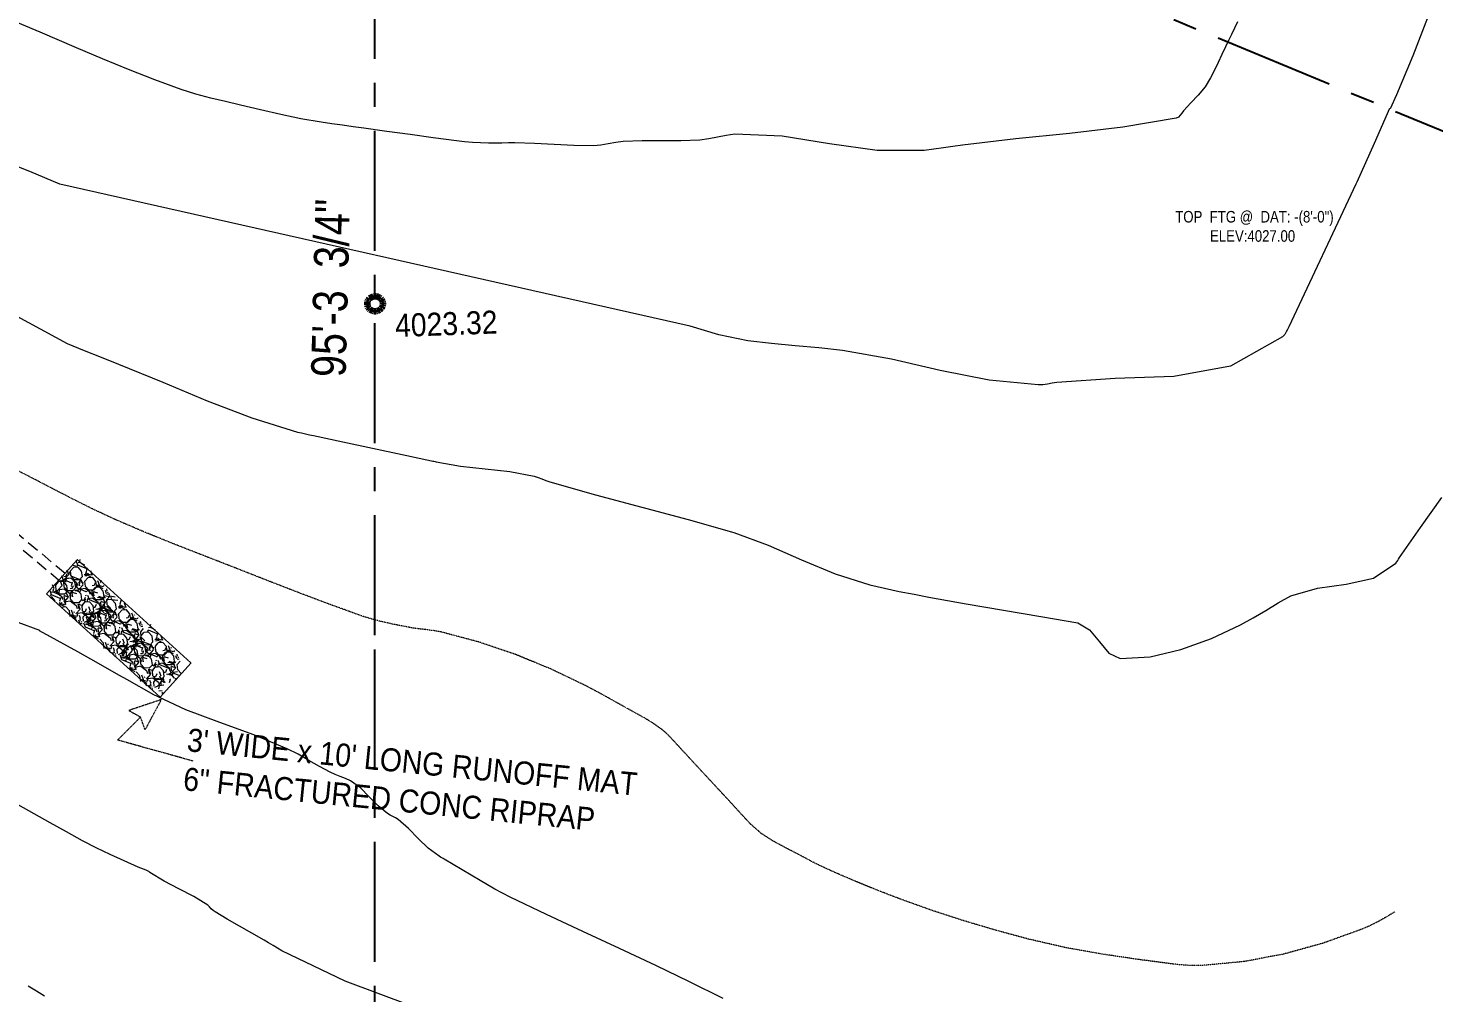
# Model space of a CAD drawing. Header units: inches. Extents: x 2775 to 17527, y 515 to 14737.
# Drawn here: x 8597 to 9695, y 1807 to 2560 of the extents above; entities that cross this region are included whole.
import ezdxf

# ---------------------------------------------------------------- set-up
doc = ezdxf.new("R2010")
doc.units = ezdxf.units.IN
doc.header["$LTSCALE"] = 0.5
doc.header["$MEASUREMENT"] = 0
doc.header["$PDMODE"] = 1
doc.linetypes.add('CENTER', pattern=[2, 1.25, -0.25, 0.25, -0.25])
doc.linetypes.add('HIDDEN', pattern=[0.375, 0.25, -0.125])
doc.layers.get('Defpoints').update_dxf_attribs({"linetype": 'CONTINUOUS'})
for name, color, linetype, lineweight in [('ARCHENT RD', 3, 'CENTER', 20), ('CONTROL', 6, 'CENTER', 25), ('FOOTING TEXT', 7, 'CONTINUOUS', 9), ('FOOTING TILE', 3, 'HIDDEN', 20), ('LAYOUT', 6, 'CENTER', 25), ('Object', 4, 'CONTINUOUS', 30), ('VX-TOPO-MAJR', 1, 'HIDDEN', 20), ('VX-TOPO-MINR', 7, 'CONTINUOUS', 5)]:
    doc.layers.add(name, color=color, linetype=linetype, lineweight=lineweight)
doc.layers.add('TEXT', color=7, linetype='CONTINUOUS')
doc.styles.add('ARCHENT', font='technical.ttf', dxfattribs={"height": 6})
doc.styles.add('ARCHENTLTD', font='technical.ttf', dxfattribs={"height": 6})
doc.styles.add('BEI', font='romans.shx', dxfattribs={"width": 0.75})
doc.styles.add('SPHAND', font='SPHAND', dxfattribs={"bigfont": 'SPHAND'})
doc.dimstyles.get("Standard").update_dxf_attribs({"dimscale": 50, "dimtxt": 0.18, "dimasz": 0.18, "dimexe": 0.18, "dimexo": 0.0625, "dimgap": 0.09, "dimtad": 0, "dimtoh": 1, "dimzin": 0, "dimdsep": 46, "dimtxsty": 'BEI', "dimcen": 0.09, "dimclrd": 256, "dimclre": 256, "dimclrt": 256, "dimadec": 1, "dimazin": 0, "dimtfac": 1, "dimtofl": 0, "dimtmove": 0, "dimatfit": 3, "dimfxl": 1, "dimtolj": 1, "dimtzin": 0, "dimlwd": -1, "dimlwe": -1, "dimarcsym": 0})

# ---------------------------------------------------------------- blocks, each defined once
blk = doc.blocks.new('*D20')
at = {"layer": 'Defpoints', "color": 0, "lineweight": 20, "ltscale": 50, "transparency": 16777216}
for p in [(6836, 3664.7, -44590.3), (10029.3, 3306.1, -44590.3), (8945.5, 2814.6), (10029.3, 2344.7, -44590.3), (7516.4, 2264.2, -44590.3)]:
    blk.add_point(p, dxfattribs=at)
at = {"layer": 'LAYOUT', "ltscale": 50, "transparency": 16777216}
for start, end in [(9.2836, 15.9025), (344.1589, 350.7778)]:
    blk.add_arc((8868.2, 2824.7), 78, start, end, dxfattribs=at)
at = {"layer": 'LAYOUT', "lineweight": 20, "ltscale": 50, "transparency": 16777216}
for points in [[(8941.8, 2845.6), (8944.6, 2846.5), (8940.2, 2854.5)], [(8944.6, 2802.9), (8941.8, 2803.9), (8940.2, 2794.9)]]:
    blk.add_solid(points, dxfattribs=at)
at = {"layer": 'LAYOUT', "color": 6, "ltscale": 50, "transparency": 16777216, "insert": (8946.2, 2824.7), "char_height": 6.25, "attachment_point": 5, "rotation": 270.0307, "style": 'BEI'}
blk.add_mtext('\\A1;45.0°', dxfattribs=at)
blk = doc.blocks.new('*D21')
at = {"layer": 'Defpoints', "color": 0, "lineweight": 20, "ltscale": 50, "transparency": 16777216}
for p in [(8868.2, 3932, -44590.3), (10029.6, 3306.2, -44590.3), (8923.4, 2879.8), (7516.6, 2264.3, -44590.3), (8868.5, 2086, -44590.3)]:
    blk.add_point(p, dxfattribs=at)
at = {"layer": 'LAYOUT', "ltscale": 50, "transparency": 16777216}
for start, end in [(65.4639, 83.3705), (29.1593, 47.0659)]:
    blk.add_arc((8868.4, 2824.8), 77.7, start, end, dxfattribs=at)
at = {"layer": 'LAYOUT', "lineweight": 20, "ltscale": 50, "transparency": 16777216}
for points in [[(8877.3, 2900.5), (8877.5, 2903.5), (8868.4, 2902.5)], [(8937.6, 2863.3), (8934.9, 2862), (8940.2, 2854.5)]]:
    blk.add_solid(points, dxfattribs=at)
at = {"layer": 'LAYOUT', "color": 6, "lineweight": 9, "ltscale": 50, "transparency": 16777216, "insert": (8911.6, 2889.4), "char_height": 6.25, "attachment_point": 5, "rotation": 326.2649, "style": 'BEI'}
blk.add_mtext('\\A1;67.5°', dxfattribs=at)

msp = doc.modelspace()

# ---------------------------------------------------------------- linework, layer by layer
at = {"layer": 'ARCHENT RD', "color": 4, "lineweight": 20}
for p, q in [((8701.428, 2035.608), (8676.093, 2027.125)), ((8701.428, 2035.608), (8688.767, 2012.08)), ((8667.301, 2004.005), (8685.212, 2021.946)), ((8676.093, 2027.125), (8685.212, 2021.946)), ((8688.767, 2012.08), (8685.212, 2021.946)), ((8726.241, 1987.612), (8667.301, 2004.005))]:
    msp.add_line(p, q, dxfattribs=at)
at = {"layer": 'FOOTING TILE', "ltscale": 75}
msp.add_line((7445.059, 3125.789), (8626.541, 2133.951), dxfattribs=at)
at = {"layer": 'LAYOUT', "color": 6, "ltscale": 150}
for p, q in [((8868.279, 2085.893), (8867.978, 3931.915)), ((10029.327, 2343.941), (8868.19, 2824.688)), ((10029.327, 2343.94), (8868.19, 2824.687)), ((8868.345, 1680.883), (8868.279, 2085.893))]:
    msp.add_line(p, q, dxfattribs=at)
at = {"layer": 'LAYOUT', "color": 30, "lineweight": 106, "ltscale": 150}
msp.add_circle((8868.393, 2344.674), 6, dxfattribs=at)
at = {"layer": 'Object', "color": 7, "linetype": 'HIDDEN', "lineweight": 20, "ltscale": 75}
msp.add_line((7442.077, 3120.912), (8621.104, 2129.209), dxfattribs=at)
at = {"layer": 'Object', "color": 7, "lineweight": 9, "ltscale": 75}
for p, q in [((8611.729, 2118.248), (8635.916, 2144.912)), ((8634.981, 2143.784), (8636.099, 2140.775)), ((8635.72, 2144.95), (8724.6, 2064.325)), ((8637.841, 2142.628), (8636.398, 2142.441)), ((8637.865, 2145.107), (8637.452, 2143.417)), ((8641.752, 2140.62), (8637.838, 2142.63)), ((8623.505, 2132.378), (8624.496, 2129.71)), ((8626.806, 2131.61), (8625.3, 2131.49)), ((8625.872, 2129.544), (8629.185, 2133.219)), ((8627.643, 2133.803), (8626.724, 2131.566)), ((8627.327, 2130.044), (8630.777, 2130.602)), ((8631.064, 2130.417), (8627.512, 2130.076)), ((8629.254, 2133.299), (8627.853, 2136.699)), ((8629.526, 2135.66), (8630.817, 2132.182)), ((8630.926, 2131.968), (8630.599, 2136.057)), ((8630.604, 2136.073), (8632.817, 2138.701)), ((8630.78, 2130.588), (8635.311, 2127.146)), ((8630.803, 2132.166), (8637.71, 2129.309)), ((8633.64, 2129.013), (8630.923, 2131.98)), ((8633.904, 2127.271), (8631.085, 2130.455)), ((8635.455, 2139.606), (8631.87, 2140.692)), ((8636.345, 2139.009), (8632.794, 2138.669)), ((8636.137, 2140.677), (8635.453, 2139.686)), ((8636.085, 2140.759), (8642.992, 2137.902)), ((8639.186, 2135.864), (8636.367, 2139.048)), ((8637.399, 2128.883), (8639.829, 2131.613)), ((8639.85, 2131.635), (8639.204, 2135.839)), ((8642.717, 2133.266), (8641.273, 2133.08)), ((8643.286, 2132.253), (8641.779, 2132.132)), ((8641.802, 2128.123), (8644.015, 2130.751)), ((8646.652, 2132.716), (8642.253, 2134.049)), ((8642.578, 2135.355), (8642.793, 2134.635)), ((8643.338, 2137.873), (8642.632, 2135.422)), ((8646.628, 2131.258), (8642.714, 2133.268)), ((8642.977, 2137.874), (8643.857, 2138.237)), ((8644.123, 2134.445), (8643.203, 2132.209)), ((8643.792, 2138.013), (8643.306, 2137.786)), ((8647.543, 2131.059), (8643.991, 2130.719)), ((8646.005, 2136.303), (8647.296, 2132.825)), ((8647.334, 2133.787), (8646.65, 2132.796)), ((8650.384, 2127.914), (8647.565, 2131.098)), ((8614.278, 2120.714), (8615.396, 2117.704)), ((8617.138, 2119.558), (8615.695, 2119.371)), ((8617.651, 2122.235), (8616.386, 2125.303)), ((8617.162, 2122.037), (8616.748, 2120.347)), ((8621.049, 2117.549), (8617.135, 2119.559)), ((8617.844, 2119.864), (8620.631, 2121.013)), ((8619.323, 2120.904), (8618.996, 2124.992)), ((8619.001, 2125.008), (8621.214, 2127.637)), ((8620.048, 2119.461), (8619.036, 2119.53)), ((8619.177, 2119.523), (8623.708, 2116.081)), ((8622.037, 2117.948), (8619.319, 2120.915)), ((8620.152, 2119.218), (8620.073, 2119.456)), ((8620.485, 2129.138), (8620.224, 2129.117)), ((8620.541, 2129.432), (8620.402, 2129.095)), ((8620.59, 2120.952), (8623.904, 2124.626)), ((8624.742, 2127.945), (8621.191, 2127.604)), ((8621.557, 2118.825), (8621.991, 2121.395)), ((8622.045, 2121.451), (8625.495, 2122.009)), ((8623.972, 2124.707), (8622.368, 2128.597)), ((8623.126, 2128.457), (8625.913, 2129.605)), ((8625.33, 2128.054), (8624.318, 2128.123)), ((8624.482, 2129.695), (8631.389, 2126.837)), ((8627.583, 2124.799), (8624.764, 2127.983)), ((8625.644, 2123.376), (8625.317, 2127.464)), ((8625.322, 2127.48), (8627.536, 2130.109)), ((8625.434, 2127.811), (8625.355, 2128.049)), ((8625.499, 2121.995), (8630.029, 2118.553)), ((8628.358, 2120.42), (8625.641, 2123.387)), ((8625.796, 2117.818), (8628.226, 2120.549)), ((8626.839, 2127.418), (8627.273, 2129.988)), ((8628.848, 2115.345), (8627.244, 2119.235)), ((8628.247, 2120.571), (8627.601, 2124.774)), ((8632.022, 2120.527), (8628.369, 2120.404)), ((8631.682, 2122.248), (8630.175, 2122.128)), ((8630.198, 2118.118), (8632.411, 2120.747)), ((8630.975, 2124.29), (8631.19, 2123.57)), ((8631.735, 2126.809), (8631.029, 2124.357)), ((8631.374, 2126.809), (8632.254, 2127.172)), ((8632.519, 2124.441), (8631.599, 2122.205)), ((8632.644, 2119.249), (8631.66, 2118.522)), ((8632.189, 2126.949), (8631.703, 2126.721)), ((8632.117, 2120.29), (8634.548, 2123.02)), ((8635.939, 2121.055), (8632.388, 2120.714)), ((8632.613, 2119.224), (8635.231, 2118.431)), ((8637.304, 2129.119), (8633.65, 2128.996)), ((8634.568, 2123.042), (8633.922, 2127.246)), ((8634.323, 2120.507), (8637.111, 2121.656)), ((8634.402, 2126.298), (8635.693, 2122.82)), ((8635.27, 2127.107), (8636.128, 2124.818)), ((8636.527, 2120.104), (8635.516, 2120.173)), ((8635.679, 2122.805), (8642.586, 2119.947)), ((8638.78, 2117.909), (8635.961, 2121.093)), ((8636.631, 2119.861), (8636.553, 2120.099)), ((8636.908, 2127.086), (8637.424, 2124.456)), ((8637.926, 2127.842), (8636.942, 2127.115)), ((8637.07, 2121.594), (8640.383, 2125.269)), ((8637.296, 2126.762), (8637.511, 2126.042)), ((8638.056, 2129.28), (8637.35, 2126.829)), ((8637.695, 2129.281), (8638.576, 2129.644)), ((8637.895, 2127.817), (8640.513, 2127.024)), ((8638.51, 2129.42), (8638.024, 2129.193)), ((8638.037, 2119.468), (8638.47, 2122.038)), ((8638.525, 2122.094), (8641.974, 2122.652)), ((8640.451, 2125.35), (8638.848, 2129.24)), ((8642.123, 2124.019), (8641.796, 2128.107)), ((8641.978, 2122.638), (8646.508, 2119.196)), ((8644.837, 2121.063), (8642.12, 2124.03)), ((8642.571, 2119.919), (8643.451, 2120.282)), ((8643.386, 2120.059), (8642.9, 2119.831)), ((8646.156, 2117.736), (8644.553, 2121.626)), ((8648.501, 2121.169), (8644.848, 2121.046)), ((8648.991, 2124.639), (8647.484, 2124.519)), ((8647.828, 2116.405), (8647.501, 2120.493)), ((8647.507, 2120.509), (8649.72, 2123.138)), ((8649.124, 2119.892), (8648.139, 2119.165)), ((8648.596, 2120.933), (8651.027, 2123.663)), ((8649.828, 2126.832), (8648.908, 2124.595)), ((8649.093, 2119.867), (8651.711, 2119.074)), ((8653.248, 2123.445), (8649.696, 2123.105)), ((8651.048, 2123.685), (8650.402, 2127.889)), ((8652.038, 2124.146), (8650.595, 2123.959)), ((8655.974, 2123.595), (8651.575, 2124.928)), ((8651.71, 2128.689), (8653.001, 2125.211)), ((8655.95, 2122.137), (8652.036, 2124.147)), ((8656.089, 2120.3), (8653.27, 2123.484)), ((8653.776, 2127.405), (8653.99, 2126.685)), ((8654.25, 2128.931), (8653.83, 2127.472)), ((8656.655, 2124.666), (8655.972, 2123.676)), ((8656.753, 2116.071), (8656.107, 2120.275)), ((8657.468, 2120.956), (8658.362, 2118.573)), ((8658.517, 2121.995), (8658.84, 2120.349)), ((8659.481, 2119.791), (8659.695, 2119.071)), ((8611.729, 2118.248), (8700.608, 2037.623)), ((8615.434, 2117.606), (8614.75, 2116.616)), ((8615.382, 2117.689), (8622.289, 2114.831)), ((8618.483, 2112.793), (8615.664, 2115.977)), ((8625.949, 2109.645), (8621.55, 2110.978)), ((8621.875, 2112.284), (8622.09, 2111.564)), ((8622.635, 2114.803), (8621.929, 2112.351)), ((8625.925, 2108.188), (8622.011, 2110.198)), ((8625.701, 2118.055), (8622.047, 2117.932)), ((8622.274, 2114.803), (8623.154, 2115.166)), ((8623.42, 2111.375), (8622.5, 2109.139)), ((8623.089, 2114.943), (8622.603, 2114.715)), ((8623.667, 2116.042), (8624.525, 2113.754)), ((8625.302, 2113.232), (8626.593, 2109.754)), ((8625.305, 2116.022), (8625.821, 2113.391)), ((8626.323, 2116.777), (8625.338, 2116.05)), ((8625.466, 2111.59), (8628.779, 2115.264)), ((8626.631, 2110.716), (8625.947, 2109.726)), ((8626.292, 2116.753), (8628.91, 2115.959)), ((8626.619, 2110.567), (8626.867, 2112.033)), ((8626.921, 2112.089), (8630.371, 2112.647)), ((8629.988, 2118.514), (8630.846, 2116.226)), ((8630.52, 2114.014), (8630.193, 2118.102)), ((8630.374, 2112.633), (8634.905, 2109.191)), ((8633.234, 2111.058), (8630.517, 2114.025)), ((8631.626, 2118.494), (8632.142, 2115.863)), ((8636.898, 2111.165), (8633.244, 2111.042)), ((8634.864, 2109.152), (8635.722, 2106.864)), ((8636.502, 2109.132), (8637.018, 2106.501)), ((8637.52, 2109.887), (8636.536, 2109.16)), ((8638.17, 2106.224), (8636.566, 2110.114)), ((8636.993, 2110.928), (8639.423, 2113.659)), ((8637.489, 2109.863), (8640.107, 2109.069)), ((8639.444, 2113.681), (8638.798, 2117.884)), ((8641.004, 2113.127), (8639.497, 2113.007)), ((8639.842, 2104.893), (8639.515, 2108.981)), ((8639.52, 2108.997), (8641.733, 2111.626)), ((8640.028, 2112.893), (8642.816, 2114.042)), ((8641.841, 2115.32), (8640.921, 2113.084)), ((8642.232, 2112.49), (8641.221, 2112.559)), ((8645.261, 2111.934), (8641.71, 2111.593)), ((8642.172, 2117.4), (8642.387, 2116.68)), ((8642.336, 2112.247), (8642.258, 2112.485)), ((8643.723, 2117.177), (8645.014, 2113.699)), ((8643.742, 2111.854), (8644.175, 2114.424)), ((8644.23, 2114.48), (8647.679, 2115.038)), ((8644.67, 2108.31), (8645.961, 2104.832)), ((8645.001, 2113.684), (8651.908, 2110.826)), ((8648.102, 2108.788), (8645.283, 2111.972)), ((8646.468, 2119.157), (8647.326, 2116.868)), ((8647.683, 2115.024), (8652.213, 2111.582)), ((8650.542, 2113.449), (8647.825, 2116.416)), ((8648.106, 2119.136), (8648.621, 2116.506)), ((8648.766, 2104.56), (8648.12, 2108.763)), ((8650.526, 2109.792), (8649.606, 2107.556)), ((8654.206, 2113.556), (8650.553, 2113.433)), ((8652.985, 2115.278), (8651.542, 2115.091)), ((8652.173, 2111.543), (8653.031, 2109.254)), ((8652.408, 2111.65), (8653.699, 2108.172)), ((8656.92, 2114.728), (8652.522, 2116.061)), ((8656.896, 2113.27), (8652.982, 2115.28)), ((8654.15, 2108.569), (8653.23, 2106.333)), ((8653.811, 2111.523), (8654.326, 2108.892)), ((8654.829, 2112.278), (8653.844, 2111.551)), ((8654.179, 2107.205), (8657.493, 2110.879)), ((8654.301, 2113.319), (8656.732, 2116.049)), ((8654.798, 2112.253), (8657.416, 2111.46)), ((8655.634, 2107.704), (8659.084, 2108.262)), ((8657.561, 2110.96), (8655.957, 2114.85)), ((8656.033, 2110.426), (8657.324, 2106.948)), ((8657.602, 2115.799), (8656.918, 2114.808)), ((8657.433, 2106.735), (8657.106, 2110.823)), ((8657.111, 2110.839), (8659.324, 2113.468)), ((8661.704, 2115.686), (8657.381, 2116.505)), ((8660.395, 2117.863), (8658.889, 2117.743)), ((8659.233, 2109.629), (8658.906, 2113.717)), ((8658.911, 2113.733), (8661.125, 2116.362)), ((8659.088, 2108.248), (8663.618, 2104.806)), ((8661.947, 2106.673), (8659.23, 2109.64)), ((8662.852, 2113.776), (8659.301, 2113.435)), ((8661.206, 2116.357), (8659.875, 2115.769)), ((8660.051, 2114.067), (8667.485, 2113.282)), ((8660.528, 2118.742), (8660.61, 2117.004)), ((8665.526, 2115.539), (8661.203, 2116.358)), ((8662.643, 2115.443), (8661.96, 2114.453)), ((8665.693, 2110.63), (8662.874, 2113.814)), ((8666.357, 2106.402), (8665.711, 2110.605)), ((8673.159, 2107.482), (8668.76, 2108.815)), ((8669.085, 2110.121), (8669.3, 2109.401)), ((8669.845, 2112.64), (8669.139, 2110.188)), ((8669.484, 2112.64), (8670.364, 2113.003)), ((8670.63, 2109.212), (8669.71, 2106.976)), ((8670.298, 2112.78), (8669.813, 2112.552)), ((8672.512, 2111.069), (8673.803, 2107.591)), ((8673.84, 2108.553), (8673.157, 2107.563)), ((8626.84, 2107.989), (8623.288, 2107.648)), ((8629.681, 2104.843), (8626.862, 2108.027)), ((8630.345, 2100.615), (8629.699, 2104.818)), ((8631.335, 2101.075), (8629.892, 2100.888)), ((8635.271, 2100.524), (8630.872, 2101.857)), ((8631.007, 2105.618), (8632.298, 2102.14)), ((8635.247, 2099.067), (8631.333, 2101.077)), ((8635.386, 2097.229), (8632.567, 2100.414)), ((8633.073, 2104.334), (8633.287, 2103.614)), ((8634.788, 2102.469), (8638.101, 2106.143)), ((8635.952, 2101.596), (8635.269, 2100.605)), ((8635.943, 2101.454), (8636.188, 2102.913)), ((8636.243, 2102.969), (8639.693, 2103.526)), ((8636.765, 2097.886), (8637.659, 2095.502)), ((8638.429, 2099.024), (8637.513, 2101.247)), ((8637.814, 2098.924), (8638.137, 2097.278)), ((8639.696, 2103.512), (8644.227, 2100.07)), ((8642.555, 2101.937), (8639.838, 2104.904)), ((8641.95, 2104.26), (8640.444, 2104.139)), ((8640.728, 2096.776), (8640.461, 2100.114)), ((8640.466, 2100.13), (8642.68, 2102.759)), ((8642.788, 2106.452), (8641.868, 2104.216)), ((8646.22, 2102.044), (8642.566, 2101.921)), ((8646.208, 2103.066), (8642.656, 2102.726)), ((8644.158, 2097.001), (8642.893, 2100.069)), ((8643.473, 2096.941), (8646.786, 2100.616)), ((8644.186, 2100.031), (8645.044, 2097.743)), ((8644.44, 2094.814), (8644.873, 2097.385)), ((8644.928, 2097.441), (8648.378, 2097.999)), ((8646.855, 2100.696), (8645.251, 2104.587)), ((8645.83, 2095.67), (8645.503, 2099.758)), ((8645.508, 2099.775), (8647.721, 2102.403)), ((8645.824, 2100.011), (8646.34, 2097.38)), ((8646.842, 2100.766), (8645.857, 2100.039)), ((8649.048, 2099.921), (8646.229, 2103.105)), ((8646.315, 2101.807), (8648.745, 2104.538)), ((8646.992, 2103.905), (8646.731, 2103.884)), ((8646.811, 2100.742), (8649.429, 2099.948)), ((8647.048, 2104.199), (8646.909, 2103.861)), ((8647.097, 2095.718), (8650.41, 2099.393)), ((8651.249, 2102.711), (8647.698, 2102.371)), ((8649.689, 2107.6), (8648.182, 2107.479)), ((8648.527, 2099.365), (8648.2, 2103.453)), ((8650.479, 2099.473), (8648.875, 2103.363)), ((8649.633, 2103.223), (8652.42, 2104.372)), ((8653.946, 2106.406), (8650.395, 2106.066)), ((8651.837, 2102.82), (8650.825, 2102.889)), ((8650.989, 2104.461), (8657.896, 2101.603)), ((8654.09, 2099.565), (8651.271, 2102.75)), ((8651.433, 2106.117), (8654.22, 2107.266)), ((8653.313, 2106.376), (8651.807, 2106.256)), ((8652.151, 2098.142), (8651.824, 2102.23)), ((8651.829, 2102.246), (8654.043, 2104.875)), ((8651.941, 2102.577), (8651.862, 2102.815)), ((8654.865, 2095.186), (8652.148, 2098.153)), ((8652.379, 2104.311), (8655.692, 2107.985)), ((8653.2, 2101.93), (8652.494, 2099.479)), ((8653.637, 2105.714), (8652.625, 2105.783)), ((8652.839, 2101.931), (8653.72, 2102.294)), ((8653.654, 2102.07), (8653.169, 2101.843)), ((8653.346, 2102.184), (8653.779, 2104.754)), ((8653.741, 2105.471), (8653.662, 2105.709)), ((8653.686, 2108.156), (8660.593, 2105.299)), ((8653.834, 2104.81), (8657.284, 2105.368)), ((8656.787, 2103.26), (8653.968, 2106.445)), ((8657.571, 2105.183), (8654.019, 2104.843)), ((8654.754, 2095.337), (8654.108, 2099.54)), ((8655.146, 2105.078), (8655.58, 2107.648)), ((8658.566, 2102.736), (8657.06, 2102.615)), ((8657.287, 2105.354), (8661.818, 2101.912)), ((8657.31, 2106.933), (8664.217, 2104.075)), ((8660.146, 2103.779), (8657.429, 2106.746)), ((8657.482, 2099.057), (8657.697, 2098.337)), ((8658.242, 2101.575), (8657.536, 2099.123)), ((8660.411, 2102.037), (8657.592, 2105.221)), ((8657.881, 2101.576), (8658.761, 2101.939)), ((8659.026, 2099.207), (8658.106, 2096.971)), ((8658.695, 2101.715), (8658.21, 2101.488)), ((8658.624, 2095.056), (8661.055, 2097.787)), ((8663.811, 2103.886), (8660.157, 2103.763)), ((8661.075, 2097.809), (8660.429, 2102.012)), ((8660.908, 2101.065), (8662.199, 2097.586)), ((8661.777, 2101.873), (8662.635, 2099.585)), ((8662.186, 2097.571), (8669.093, 2094.713)), ((8663.415, 2101.853), (8663.931, 2099.222)), ((8664.433, 2102.608), (8663.448, 2101.881)), ((8663.577, 2096.361), (8666.89, 2100.035)), ((8663.803, 2101.528), (8664.018, 2100.808)), ((8664.563, 2104.047), (8663.857, 2101.595)), ((8663.906, 2103.649), (8666.336, 2106.379)), ((8664.202, 2104.047), (8665.082, 2104.41)), ((8664.402, 2102.583), (8667.02, 2101.79)), ((8665.017, 2104.187), (8664.531, 2103.959)), ((8665.032, 2096.86), (8668.481, 2097.418)), ((8666.958, 2100.116), (8665.355, 2104.006)), ((8669.223, 2108.033), (8667.78, 2107.846)), ((8669.792, 2107.019), (8668.286, 2106.899)), ((8668.63, 2098.785), (8668.303, 2102.873)), ((8668.309, 2102.889), (8670.522, 2105.518)), ((8668.485, 2097.404), (8673.015, 2093.962)), ((8671.344, 2095.829), (8668.627, 2098.796)), ((8673.135, 2106.025), (8669.221, 2108.035)), ((8674.05, 2105.826), (8670.498, 2105.485)), ((8675.498, 2099.405), (8673.991, 2099.285)), ((8674.014, 2095.275), (8676.227, 2097.904)), ((8676.89, 2102.68), (8674.071, 2105.864)), ((8675.103, 2095.699), (8677.534, 2098.43)), ((8676.335, 2101.598), (8675.415, 2099.362)), ((8679.755, 2098.212), (8676.203, 2097.872)), ((8677.554, 2098.452), (8676.908, 2102.655)), ((8678.545, 2098.912), (8677.102, 2098.725)), ((8682.48, 2098.361), (8678.082, 2099.694)), ((8678.217, 2103.455), (8679.508, 2099.977)), ((8682.457, 2096.904), (8678.543, 2098.914)), ((8682.595, 2095.066), (8679.777, 2098.25)), ((8680.283, 2102.171), (8680.497, 2101.451)), ((8683.162, 2099.432), (8682.479, 2098.442)), ((8639.692, 2094.792), (8638.186, 2094.672)), ((8638.778, 2096.72), (8638.992, 2096.001)), ((8640.785, 2095.48), (8641.902, 2092.47)), ((8641.392, 2096.128), (8643.514, 2097.002)), ((8641.889, 2092.455), (8648.796, 2089.597)), ((8643.645, 2094.324), (8642.201, 2094.137)), ((8643.035, 2095.208), (8642.956, 2095.446)), ((8643.669, 2096.803), (8643.255, 2095.113)), ((8647.556, 2092.316), (8643.642, 2094.326)), ((8644.351, 2094.63), (8647.138, 2095.779)), ((8647.166, 2093.177), (8644.503, 2093.087)), ((8646.555, 2094.227), (8645.543, 2094.297)), ((8645.684, 2094.29), (8650.215, 2090.848)), ((8648.543, 2092.714), (8645.826, 2095.682)), ((8646.659, 2093.984), (8646.58, 2094.222)), ((8647.788, 2091.899), (8646.804, 2091.172)), ((8648.064, 2093.591), (8648.498, 2096.162)), ((8648.382, 2087.051), (8648.597, 2086.331)), ((8649.142, 2089.569), (8648.436, 2087.117)), ((8648.552, 2096.218), (8652.002, 2096.775)), ((8652.208, 2092.821), (8648.554, 2092.698)), ((8648.781, 2089.57), (8649.661, 2089.933)), ((8649.595, 2089.709), (8649.11, 2089.482)), ((8650.174, 2090.809), (8651.032, 2088.52)), ((8651.809, 2087.999), (8653.1, 2084.521)), ((8651.812, 2090.788), (8652.328, 2088.158)), ((8652.83, 2091.544), (8651.845, 2090.817)), ((8651.973, 2086.356), (8655.286, 2090.031)), ((8652.006, 2096.761), (8656.536, 2093.319)), ((8652.303, 2092.584), (8654.733, 2095.315)), ((8652.799, 2091.519), (8655.417, 2090.725)), ((8653.126, 2085.333), (8653.373, 2086.8)), ((8653.428, 2086.856), (8656.878, 2087.413)), ((8655.355, 2090.111), (8653.751, 2094.002)), ((8658.529, 2095.293), (8654.875, 2095.17)), ((8656.495, 2093.281), (8657.353, 2090.992)), ((8658.189, 2097.015), (8656.682, 2096.894)), ((8657.027, 2088.78), (8656.7, 2092.868)), ((8656.705, 2092.885), (8658.918, 2095.513)), ((8656.881, 2087.4), (8661.412, 2083.958)), ((8659.74, 2085.824), (8657.023, 2088.792)), ((8658.133, 2093.26), (8658.649, 2090.629)), ((8659.151, 2094.015), (8658.167, 2093.289)), ((8662.446, 2095.821), (8658.895, 2095.481)), ((8659.12, 2093.991), (8661.738, 2093.197)), ((8660.83, 2095.273), (8663.618, 2096.422)), ((8663.034, 2094.87), (8662.022, 2094.94)), ((8665.287, 2092.675), (8662.468, 2095.86)), ((8663.138, 2094.627), (8663.06, 2094.865)), ((8663.5, 2085.694), (8665.93, 2088.425)), ((8664.544, 2094.234), (8664.977, 2096.805)), ((8665.951, 2088.447), (8665.305, 2092.65)), ((8667.511, 2087.894), (8666.004, 2087.773)), ((8666.027, 2083.764), (8668.24, 2086.392)), ((8666.535, 2087.659), (8669.323, 2088.808)), ((8668.348, 2090.086), (8667.428, 2087.85)), ((8668.739, 2087.256), (8667.727, 2087.326)), ((8671.768, 2086.7), (8668.217, 2086.36)), ((8668.679, 2092.167), (8668.894, 2091.447)), ((8668.843, 2087.013), (8668.765, 2087.251)), ((8669.078, 2094.686), (8669.958, 2095.049)), ((8669.892, 2094.825), (8669.407, 2094.598)), ((8670.23, 2091.944), (8671.521, 2088.466)), ((8670.249, 2086.62), (8670.682, 2089.191)), ((8670.737, 2089.247), (8674.186, 2089.804)), ((8672.663, 2092.502), (8671.06, 2096.392)), ((8675.008, 2095.936), (8671.355, 2095.813)), ((8671.507, 2088.45), (8678.414, 2085.593)), ((8674.609, 2083.554), (8671.79, 2086.739)), ((8672.974, 2093.923), (8673.833, 2091.635)), ((8674.335, 2091.171), (8674.008, 2095.259)), ((8674.19, 2089.79), (8678.72, 2086.348)), ((8677.049, 2088.215), (8674.332, 2091.182)), ((8674.613, 2093.903), (8675.128, 2091.272)), ((8675.631, 2094.658), (8674.646, 2093.931)), ((8675.599, 2094.634), (8678.218, 2093.84)), ((8680.713, 2088.322), (8677.06, 2088.199)), ((8679.492, 2090.045), (8678.049, 2089.858)), ((8678.68, 2086.31), (8679.538, 2084.021)), ((8678.915, 2086.416), (8680.206, 2082.938)), ((8683.427, 2089.494), (8679.028, 2090.827)), ((8683.403, 2088.036), (8679.489, 2090.046)), ((8680.318, 2086.289), (8680.833, 2083.658)), ((8681.336, 2087.044), (8680.351, 2086.318)), ((8680.808, 2088.085), (8683.239, 2090.816)), ((8681.304, 2087.02), (8683.923, 2086.226)), ((8684.068, 2085.726), (8682.464, 2089.616)), ((8683.259, 2090.838), (8682.613, 2095.041)), ((8684.109, 2090.565), (8683.425, 2089.575)), ((8683.975, 2095.723), (8684.868, 2093.339)), ((8685.024, 2096.761), (8685.347, 2095.115)), ((8686.902, 2092.629), (8685.396, 2092.509)), ((8685.74, 2084.395), (8685.413, 2088.483)), ((8685.418, 2088.499), (8687.632, 2091.128)), ((8685.631, 2085.277), (8687.844, 2087.906)), ((8685.988, 2094.557), (8686.202, 2093.837)), ((8691.372, 2088.214), (8687.82, 2087.873)), ((8691.163, 2089.881), (8690.479, 2088.891)), ((8691.111, 2089.963), (8698.018, 2087.106)), ((8694.213, 2085.068), (8691.394, 2088.252)), ((8692.867, 2091.833), (8691.424, 2091.646)), ((8692.892, 2094.312), (8692.478, 2092.622)), ((8696.779, 2089.824), (8692.865, 2091.834)), ((8698.364, 2087.078), (8697.659, 2084.626)), ((8698.003, 2087.078), (8698.884, 2087.441)), ((8698.818, 2087.218), (8698.333, 2086.99)), ((8652.456, 2084.412), (8648.057, 2085.745)), ((8652.432, 2082.954), (8648.518, 2084.964)), ((8649.927, 2086.141), (8649.007, 2083.905)), ((8653.137, 2085.483), (8652.454, 2084.492)), ((8656.187, 2079.609), (8653.368, 2082.794)), ((8656.851, 2075.381), (8656.205, 2079.584)), ((8661.777, 2075.291), (8657.379, 2076.624)), ((8657.514, 2080.385), (8658.805, 2076.907)), ((8661.754, 2073.833), (8657.84, 2075.843)), ((8659.58, 2079.101), (8659.794, 2078.381)), ((8663.405, 2085.931), (8659.751, 2085.808)), ((8661.295, 2077.235), (8664.608, 2080.91)), ((8661.371, 2083.919), (8662.229, 2081.63)), ((8662.459, 2076.362), (8661.776, 2075.371)), ((8662.449, 2076.22), (8662.695, 2077.679)), ((8662.75, 2077.735), (8666.2, 2078.293)), ((8663.009, 2083.898), (8663.525, 2081.268)), ((8664.027, 2084.654), (8663.042, 2083.927)), ((8664.677, 2080.99), (8663.073, 2084.881)), ((8663.996, 2084.629), (8666.614, 2083.835)), ((8664.936, 2073.79), (8664.019, 2076.013)), ((8666.348, 2079.659), (8666.022, 2083.747)), ((8666.203, 2078.279), (8670.733, 2074.837)), ((8669.062, 2076.704), (8666.345, 2079.671)), ((8668.457, 2079.026), (8666.951, 2078.906)), ((8666.973, 2074.896), (8669.187, 2077.525)), ((8669.294, 2081.219), (8668.374, 2078.983)), ((8672.727, 2076.81), (8669.073, 2076.687)), ((8672.715, 2077.833), (8669.163, 2077.492)), ((8669.98, 2071.708), (8673.293, 2075.382)), ((8671.177, 2083.076), (8672.468, 2079.598)), ((8673.362, 2075.463), (8671.758, 2079.353)), ((8673.349, 2075.533), (8672.364, 2074.806)), ((8675.555, 2074.687), (8672.736, 2077.871)), ((8672.822, 2076.574), (8675.252, 2079.304)), ((8673.318, 2075.508), (8675.936, 2074.715)), ((8674.028, 2074.213), (8676.241, 2076.841)), ((8675.273, 2079.326), (8674.627, 2083.529)), ((8676.196, 2082.366), (8674.689, 2082.246)), ((8675.034, 2074.132), (8674.707, 2078.22)), ((8675.512, 2078.343), (8675.251, 2078.322)), ((8675.568, 2078.637), (8675.429, 2078.299)), ((8677.033, 2084.559), (8676.113, 2082.322)), ((8679.769, 2077.149), (8676.217, 2076.809)), ((8680.453, 2081.173), (8676.902, 2080.832)), ((8678.999, 2073.911), (8677.395, 2077.801)), ((8677.94, 2080.883), (8680.727, 2082.032)), ((8678.152, 2077.661), (8680.94, 2078.81)), ((8679.707, 2076.697), (8679.001, 2074.245)), ((8680.144, 2080.48), (8679.132, 2080.55)), ((8680.356, 2077.258), (8679.345, 2077.327)), ((8679.346, 2076.697), (8680.226, 2077.06)), ((8679.508, 2078.899), (8686.415, 2076.041)), ((8680.161, 2076.837), (8679.675, 2076.609)), ((8682.609, 2074.003), (8679.791, 2077.188)), ((8680.248, 2080.237), (8680.169, 2080.475)), ((8680.192, 2082.922), (8687.099, 2080.065)), ((8681.833, 2080.814), (8680.326, 2080.694)), ((8680.67, 2072.58), (8680.344, 2076.668)), ((8680.349, 2076.684), (8682.562, 2079.313)), ((8680.46, 2077.015), (8680.382, 2077.253)), ((8683.294, 2078.027), (8680.475, 2081.211)), ((8680.686, 2081.971), (8683.999, 2085.646)), ((8680.899, 2078.749), (8684.212, 2082.423)), ((8681.653, 2079.844), (8682.087, 2082.415)), ((8682.67, 2083.007), (8681.75, 2080.771)), ((8681.866, 2076.622), (8682.299, 2079.192)), ((8682.141, 2082.471), (8685.591, 2083.028)), ((8682.354, 2079.248), (8685.803, 2079.806)), ((8686.09, 2079.621), (8682.539, 2079.28)), ((8685.073, 2077.502), (8683.567, 2077.382)), ((8684.552, 2084.864), (8685.843, 2081.386)), ((8685.952, 2081.173), (8685.625, 2085.261)), ((8688.454, 2081.439), (8685.737, 2084.406)), ((8685.807, 2079.792), (8690.337, 2076.35)), ((8685.829, 2081.371), (8692.736, 2078.513)), ((8688.666, 2078.217), (8685.949, 2081.184)), ((8686.761, 2076.013), (8686.056, 2073.561)), ((8688.931, 2076.475), (8686.112, 2079.659)), ((8686.4, 2076.014), (8687.281, 2076.376)), ((8687.215, 2076.153), (8686.73, 2075.925)), ((8692.33, 2078.324), (8688.677, 2078.201)), ((8689.595, 2072.247), (8688.949, 2076.45)), ((8689.428, 2075.503), (8690.719, 2072.024)), ((8690.297, 2076.311), (8691.155, 2074.023)), ((8691.935, 2076.291), (8692.45, 2073.66)), ((8692.953, 2077.046), (8691.968, 2076.319)), ((8692.323, 2075.966), (8692.538, 2075.246)), ((8693.083, 2078.485), (8692.377, 2076.033)), ((8692.425, 2078.087), (8694.856, 2080.817)), ((8692.722, 2078.485), (8693.602, 2078.848)), ((8692.922, 2077.021), (8695.54, 2076.228)), ((8693.536, 2078.625), (8693.051, 2078.397)), ((8695.478, 2074.554), (8693.874, 2078.444)), ((8694.877, 2080.839), (8694.231, 2085.043)), ((8697.743, 2082.471), (8696.3, 2082.284)), ((8698.312, 2081.457), (8696.806, 2081.337)), ((8697.15, 2073.223), (8696.823, 2077.311)), ((8696.828, 2077.327), (8699.042, 2079.956)), ((8701.678, 2081.92), (8697.28, 2083.253)), ((8697.605, 2084.559), (8697.819, 2083.839)), ((8701.655, 2080.463), (8697.74, 2082.472)), ((8699.149, 2083.65), (8698.229, 2081.414)), ((8702.57, 2080.264), (8699.018, 2079.923)), ((8701.032, 2085.507), (8702.323, 2082.029)), ((8702.36, 2082.991), (8701.676, 2082.001)), ((8705.41, 2077.118), (8702.591, 2080.302)), ((8704.854, 2076.036), (8703.935, 2073.8)), ((8706.074, 2072.889), (8705.428, 2077.093)), ((8706.737, 2077.893), (8708.028, 2074.415)), ((8708.802, 2076.609), (8709.017, 2075.889)), ((8661.892, 2071.996), (8659.074, 2075.18)), ((8663.272, 2072.652), (8664.165, 2070.269)), ((8664.321, 2073.691), (8664.644, 2072.045)), ((8666.199, 2069.559), (8664.693, 2069.438)), ((8665.285, 2071.487), (8665.499, 2070.767)), ((8667.235, 2071.543), (8666.968, 2074.88)), ((8667.899, 2070.894), (8670.021, 2071.769)), ((8669.305, 2069.918), (8670.422, 2066.908)), ((8669.542, 2069.974), (8669.463, 2070.212)), ((8670.408, 2066.893), (8677.315, 2064.035)), ((8670.693, 2074.798), (8671.551, 2072.509)), ((8672.164, 2068.762), (8670.721, 2068.575)), ((8670.947, 2069.581), (8671.38, 2072.151)), ((8673.673, 2067.943), (8671.009, 2067.853)), ((8672.677, 2071.439), (8671.413, 2074.507)), ((8671.435, 2072.207), (8674.885, 2072.765)), ((8672.189, 2071.241), (8671.775, 2069.551)), ((8676.076, 2066.754), (8672.162, 2068.764)), ((8672.331, 2074.777), (8672.847, 2072.147)), ((8672.871, 2069.068), (8675.658, 2070.217)), ((8674.295, 2066.665), (8673.311, 2065.938)), ((8674.349, 2070.108), (8674.022, 2074.196)), ((8675.074, 2068.665), (8674.063, 2068.735)), ((8674.204, 2068.727), (8678.734, 2065.285)), ((8677.063, 2067.152), (8674.346, 2070.119)), ((8675.179, 2068.422), (8675.1, 2068.66)), ((8675.617, 2070.156), (8678.93, 2073.83)), ((8676.584, 2068.029), (8677.017, 2070.6)), ((8677.072, 2070.656), (8680.522, 2071.213)), ((8680.727, 2067.259), (8677.074, 2067.136)), ((8677.3, 2064.008), (8678.181, 2064.37)), ((8678.694, 2065.247), (8679.552, 2062.958)), ((8680.332, 2065.226), (8680.847, 2062.595)), ((8681.35, 2065.981), (8680.365, 2065.255)), ((8680.493, 2060.794), (8683.806, 2064.469)), ((8680.525, 2071.199), (8685.056, 2067.757)), ((8683.384, 2069.624), (8680.667, 2072.591)), ((8680.822, 2067.022), (8683.253, 2069.753)), ((8681.318, 2065.957), (8683.937, 2065.163)), ((8683.874, 2064.549), (8682.271, 2068.44)), ((8683.274, 2069.775), (8682.627, 2073.978)), ((8687.049, 2069.731), (8683.395, 2069.608)), ((8685.015, 2067.718), (8685.873, 2065.43)), ((8686.709, 2071.453), (8685.202, 2071.332)), ((8685.546, 2063.218), (8685.219, 2067.306)), ((8685.225, 2067.323), (8687.438, 2069.951)), ((8686.002, 2073.494), (8686.216, 2072.775)), ((8687.546, 2073.645), (8686.626, 2071.409)), ((8686.653, 2067.698), (8687.169, 2065.067)), ((8687.671, 2068.453), (8686.686, 2067.726)), ((8687.144, 2069.494), (8689.574, 2072.225)), ((8690.966, 2070.259), (8687.414, 2069.919)), ((8687.64, 2068.429), (8690.258, 2067.635)), ((8689.35, 2069.711), (8692.137, 2070.86)), ((8691.554, 2069.308), (8690.542, 2069.377)), ((8690.705, 2072.009), (8697.612, 2069.151)), ((8693.807, 2067.113), (8690.988, 2070.298)), ((8691.658, 2069.065), (8691.579, 2069.303)), ((8692.096, 2070.799), (8695.409, 2074.473)), ((8693.063, 2068.672), (8693.497, 2071.242)), ((8693.551, 2071.298), (8697.001, 2071.856)), ((8694.471, 2062.885), (8693.825, 2067.088)), ((8696.868, 2064.524), (8695.948, 2062.288)), ((8697.005, 2071.842), (8701.535, 2068.4)), ((8699.864, 2070.267), (8697.147, 2073.234)), ((8697.199, 2066.604), (8697.413, 2065.885)), ((8697.597, 2069.124), (8698.478, 2069.486)), ((8698.412, 2069.263), (8697.927, 2069.035)), ((8698.75, 2066.382), (8700.041, 2062.903)), ((8701.183, 2066.94), (8699.579, 2070.83)), ((8703.528, 2070.374), (8699.875, 2070.251)), ((8701.494, 2068.361), (8702.352, 2066.073)), ((8704.017, 2073.843), (8702.511, 2073.723)), ((8702.855, 2065.609), (8702.528, 2069.697)), ((8702.533, 2069.713), (8704.747, 2072.342)), ((8705.569, 2062.653), (8702.852, 2065.62)), ((8703.132, 2068.341), (8703.648, 2065.71)), ((8704.15, 2069.096), (8703.166, 2068.369)), ((8703.623, 2070.137), (8706.054, 2072.867)), ((8704.119, 2069.071), (8706.737, 2068.278)), ((8708.275, 2072.65), (8704.723, 2072.309)), ((8707.065, 2073.35), (8705.622, 2073.163)), ((8708.011, 2064.482), (8706.568, 2064.295)), ((8711, 2072.799), (8706.602, 2074.132)), ((8710.977, 2071.342), (8707.062, 2073.352)), ((8711.947, 2063.932), (8707.548, 2065.265)), ((8711.923, 2062.474), (8708.009, 2064.484)), ((8711.115, 2069.504), (8708.296, 2072.688)), ((8709.328, 2062.523), (8711.759, 2065.254)), ((8711.682, 2073.87), (8710.998, 2072.88)), ((8711.779, 2065.276), (8711.133, 2069.479)), ((8712.628, 2065.003), (8711.945, 2064.012)), ((8712.495, 2070.16), (8713.388, 2067.777)), ((8713.544, 2071.199), (8713.867, 2069.553)), ((8715.422, 2067.067), (8713.915, 2066.947)), ((8713.938, 2062.937), (8716.151, 2065.566)), ((8714.507, 2068.995), (8714.722, 2068.275)), ((8680.975, 2058.85), (8676.577, 2060.183)), ((8676.902, 2061.488), (8677.116, 2060.769)), ((8677.661, 2064.007), (8676.956, 2061.555)), ((8680.952, 2057.392), (8677.037, 2059.402)), ((8678.446, 2060.579), (8677.526, 2058.343)), ((8678.115, 2064.147), (8677.63, 2063.919)), ((8680.329, 2062.437), (8681.62, 2058.958)), ((8681.657, 2059.921), (8680.973, 2058.93)), ((8681.646, 2059.771), (8681.893, 2061.238)), ((8684.707, 2054.047), (8681.888, 2057.232)), ((8681.948, 2061.294), (8685.397, 2061.851)), ((8685.371, 2049.819), (8684.725, 2054.022)), ((8685.401, 2061.837), (8689.931, 2058.395)), ((8688.26, 2060.262), (8685.543, 2063.229)), ((8686.034, 2054.823), (8687.325, 2051.345)), ((8688.099, 2053.539), (8688.314, 2052.819)), ((8691.924, 2060.369), (8688.271, 2060.246)), ((8689.815, 2051.673), (8693.128, 2055.348)), ((8689.891, 2058.357), (8690.749, 2056.068)), ((8691.529, 2058.336), (8692.044, 2055.705)), ((8692.547, 2059.091), (8691.562, 2058.365)), ((8693.196, 2055.428), (8691.593, 2059.319)), ((8692.019, 2060.132), (8694.45, 2062.863)), ((8692.516, 2059.067), (8695.134, 2058.273)), ((8696.03, 2062.332), (8694.524, 2062.211)), ((8694.868, 2054.097), (8694.541, 2058.185)), ((8694.547, 2058.202), (8696.76, 2060.83)), ((8697.582, 2051.141), (8694.865, 2054.108)), ((8695.055, 2062.097), (8697.842, 2063.246)), ((8696.977, 2053.464), (8695.47, 2053.344)), ((8697.259, 2061.694), (8696.247, 2061.764)), ((8700.288, 2061.138), (8696.736, 2060.798)), ((8697.814, 2055.657), (8696.894, 2053.421)), ((8697.363, 2061.451), (8697.284, 2061.689)), ((8698.768, 2061.058), (8699.202, 2063.629)), ((8699.256, 2063.685), (8702.706, 2064.242)), ((8699.696, 2057.514), (8700.987, 2054.036)), ((8700.027, 2062.888), (8706.934, 2060.03)), ((8701.881, 2049.901), (8700.278, 2053.791)), ((8703.128, 2057.992), (8700.309, 2061.177)), ((8700.608, 2037.623), (8724.796, 2064.287)), ((8701.341, 2051.011), (8703.772, 2053.742)), ((8702.71, 2064.228), (8707.24, 2060.786)), ((8703.792, 2053.764), (8703.146, 2057.967)), ((8704.716, 2056.804), (8703.209, 2056.684)), ((8705.553, 2058.997), (8704.633, 2056.76)), ((8708.973, 2055.61), (8705.421, 2055.27)), ((8709.233, 2062.76), (8705.58, 2062.637)), ((8706.46, 2055.321), (8709.247, 2056.47)), ((8707.199, 2060.747), (8708.057, 2058.459)), ((8707.435, 2060.854), (8708.726, 2057.376)), ((8708.663, 2054.918), (8707.652, 2054.987)), ((8708.768, 2054.675), (8708.689, 2054.913)), ((8708.712, 2057.36), (8715.619, 2054.503)), ((8708.837, 2060.727), (8709.353, 2058.096)), ((8709.855, 2061.482), (8708.871, 2060.755)), ((8711.813, 2052.465), (8708.995, 2055.649)), ((8709.206, 2056.409), (8712.519, 2060.083)), ((8709.824, 2061.458), (8712.442, 2060.664)), ((8710.173, 2054.282), (8710.606, 2056.852)), ((8710.661, 2056.908), (8714.111, 2057.466)), ((8712.588, 2060.164), (8710.984, 2064.054)), ((8714.259, 2058.833), (8713.933, 2062.921)), ((8716.973, 2055.877), (8714.256, 2058.844)), ((8690.297, 2049.729), (8685.899, 2051.062)), ((8690.274, 2048.271), (8686.359, 2050.281)), ((8690.412, 2046.433), (8687.593, 2049.618)), ((8690.979, 2050.8), (8690.295, 2049.809)), ((8690.969, 2050.658), (8691.215, 2052.117)), ((8691.27, 2052.173), (8694.719, 2052.73)), ((8691.792, 2047.09), (8692.685, 2044.707)), ((8693.456, 2048.228), (8692.539, 2050.451)), ((8692.841, 2048.129), (8693.164, 2046.482)), ((8694.719, 2043.997), (8693.212, 2043.876)), ((8693.804, 2045.925), (8694.019, 2045.205)), ((8694.723, 2052.716), (8699.253, 2049.274)), ((8695.755, 2045.981), (8695.488, 2049.318)), ((8695.493, 2049.334), (8697.706, 2051.963)), ((8696.418, 2045.332), (8698.541, 2046.207)), ((8701.246, 2051.248), (8697.593, 2051.125)), ((8701.234, 2052.271), (8697.683, 2051.93)), ((8698.061, 2044.412), (8697.983, 2044.65)), ((8698.5, 2046.146), (8701.813, 2049.82)), ((8699.212, 2049.236), (8700.071, 2046.947)), ((8699.467, 2044.019), (8699.9, 2046.589)), ((8702.193, 2042.381), (8699.529, 2042.291)), ((8699.955, 2046.645), (8703.404, 2047.203)), ((8700.851, 2049.215), (8701.366, 2046.585)), ((8701.868, 2049.971), (8700.884, 2049.244)), ((8704.075, 2049.125), (8701.256, 2052.309)), ((8701.837, 2049.946), (8704.455, 2049.152)), ((8703.553, 2048.57), (8703.226, 2052.658)), ((8708.227, 2051.135), (8707.521, 2048.683)), ((8707.866, 2051.135), (8708.746, 2051.498)), ((8708.68, 2051.275), (8708.195, 2051.047)), ((8713.593, 2051.94), (8712.086, 2051.819)), ((8702.815, 2041.103), (8701.83, 2040.376))]:
    msp.add_line(p, q, dxfattribs=at)
at = {"layer": 'VX-TOPO-MAJR'}
for points in [[(9108.555, 1995.911), (9105.751, 1998.945), (9102.632, 2002.355), (9099.49, 2005.741), (9096.224, 2009.012), (9092.736, 2012.078), (9086.03, 2016.92), (9078.979, 2021.181), (9071.752, 2025.156), (9064.518, 2029.137), (9056.6, 2033.618), (9048.668, 2038.035), (9040.683, 2042.372), (9032.61, 2046.611), (9005.508, 2059.605), (8977.749, 2070.97), (8949.356, 2080.586), (8920.349, 2088.332), (8914.021, 2089.488), (8907.642, 2090.269), (8901.261, 2091.007), (8894.927, 2092.033), (8885.756, 2093.854), (8876.596, 2095.75), (8867.514, 2097.958), (8858.578, 2100.715), (8833.49, 2109.772), (8808.576, 2119.155), (8783.764, 2128.766), (8758.983, 2138.506), (8735.387, 2147.71), (8711.804, 2156.919), (8688.327, 2166.391), (8665.051, 2176.388), (8649.479, 2183.637), (8634.096, 2191.256), (8618.823, 2199.097), (8603.582, 2207.009), (8567.724, 2225.523)], [(9664.906, 1869.818), (9662.611, 1868.451), (9656.984, 1865.087), (9651.312, 1861.948), (9645.481, 1859.049), (9639.378, 1856.402), (9608.79, 1845.379), (9577.962, 1836.86), (9546.885, 1831.037), (9515.548, 1828.102), (9509.509, 1827.972), (9503.445, 1828.12), (9497.359, 1828.533), (9491.258, 1829.197), (9462.755, 1832.953), (9434.555, 1837.145), (9406.576, 1842.218), (9378.734, 1848.619), (9353.21, 1855.529), (9327.949, 1863.008), (9302.93, 1871.154), (9278.132, 1880.063), (9270.287, 1883.054), (9262.472, 1886.097), (9254.684, 1889.204), (9246.921, 1892.386), (9240.049, 1895.271), (9233.204, 1898.206), (9226.382, 1901.197), (9219.581, 1904.25), (9214.489, 1906.667), (9209.466, 1909.216), (9204.481, 1911.846), (9199.502, 1914.509), (9189.533, 1919.656), (9179.616, 1924.961), (9170.24, 1930.973), (9161.89, 1938.243), (9157.329, 1943.122), (9152.825, 1948.041), (9148.336, 1952.969), (9143.821, 1957.874), (9139.828, 1962.167), (9135.834, 1966.46), (9131.841, 1970.753), (9127.849, 1975.047), (9122.317, 1981.014), (9116.794, 1986.99), (9111.274, 1992.969), (9108.559, 1995.907)]]:
    msp.add_lwpolyline(points, dxfattribs=at)
at = {"layer": 'VX-TOPO-MINR'}
for points in [[(8622.21, 2438.119), (8598.761, 2447.893), (8591.54, 2450.855), (8584.305, 2453.785), (8577.068, 2456.712), (8569.842, 2459.668), (8568.259, 2460.331), (8566.684, 2461.014), (8565.122, 2461.726), (8563.577, 2462.474), (8527.576, 2480.751), (8491.756, 2499.347), (8456.053, 2518.158), (8420.402, 2537.083), (8411.383, 2541.87), (8402.369, 2546.668), (8393.378, 2551.507), (8384.424, 2556.417), (8372.184, 2563.304), (8360.018, 2570.317), (8347.913, 2577.436), (8335.858, 2584.64), (8316.863, 2596.09)], [(9542.104, 2564.689), (9539.762, 2559.827), (9537.42, 2554.965), (9535.077, 2550.103), (9532.734, 2545.242), (9529.825, 2539.204), (9526.916, 2533.167), (9524.004, 2527.131), (9521.087, 2521.096), (9516.753, 2514.016), (9511.399, 2507.599), (9505.562, 2501.475), (9499.778, 2495.276), (9498.508, 2493.606), (9497.257, 2491.876), (9495.846, 2490.427), (9494.097, 2489.6), (9452.556, 2482.615), (9410.807, 2477.637), (9368.989, 2473.371), (9327.239, 2468.521), (9319.78, 2467.502), (9312.322, 2466.463), (9304.865, 2465.435), (9297.407, 2464.449), (9260.512, 2464.227), (9223.469, 2469.612), (9186.412, 2475.566), (9149.478, 2477.049), (9142.636, 2476.167), (9135.828, 2474.768), (9129.014, 2473.363), (9122.153, 2472.466), (9107.164, 2471.917), (9092.13, 2471.929), (9077.098, 2471.917), (9062.116, 2471.294), (9056.337, 2470.542), (9050.586, 2469.446), (9044.83, 2468.43), (9039.037, 2467.92), (9023.698, 2468.132), (9008.349, 2468.991), (8993.002, 2469.928), (8977.67, 2470.372), (8972.522, 2470.283), (8967.367, 2470.098), (8962.209, 2469.947), (8957.051, 2469.963), (8950.766, 2470.2), (8944.49, 2470.578), (8938.226, 2471.121), (8931.983, 2471.85), (8913.889, 2474.273), (8895.804, 2476.725), (8877.724, 2479.2), (8859.645, 2481.695), (8851.334, 2482.845), (8843.025, 2484.001), (8834.718, 2485.177), (8826.414, 2486.385), (8810.533, 2489.127), (8794.76, 2492.459), (8779.045, 2496.109), (8763.332, 2499.807), (8751.657, 2502.502), (8740.018, 2505.312), (8728.456, 2508.415), (8717.012, 2511.99), (8696.295, 2519.464), (8675.843, 2527.528), (8655.549, 2535.97), (8635.308, 2544.58), (8606.783, 2556.619), (8578.291, 2568.7)], [(9691.094, 2569.114), (9678.892, 2538.325), (9666.143, 2507.766), (9661.388, 2496.797)], [(9660.768, 2497.053), (9648.926, 2469.74), (9635.241, 2439.582), (9634.547, 2438.119)], [(8398.394, 2438.119), (8627.785, 2313.524), (8641.154, 2308.122), (8654.58, 2302.86), (8668.012, 2297.596), (8702.599, 2283.361), (8737.132, 2268.971), (8772.026, 2255.631), (8807.694, 2244.542), (8810.815, 2243.772), (8813.95, 2243.079), (8817.092, 2242.423), (8820.234, 2241.764), (8843.315, 2236.837), (8866.4, 2231.933), (8889.483, 2227.024), (8912.558, 2222.083), (8913.46, 2221.878), (8914.359, 2221.659), (8915.256, 2221.437), (8916.156, 2221.223), (8935.2, 2217.96), (8954.48, 2215.906), (8973.735, 2213.725), (8992.709, 2210.079), (8995.78, 2209.101), (8998.78, 2207.9), (9001.768, 2206.665), (9004.803, 2205.585), (9040.652, 2195.358), (9076.784, 2185.887), (9112.903, 2176.357), (9148.712, 2165.953), (9175.332, 2156.113), (9201.472, 2144.776), (9227.747, 2133.839), (9254.772, 2125.196), (9266.285, 2122.528), (9277.851, 2120.138), (9289.441, 2117.886), (9301.028, 2115.633), (9330.048, 2110.278), (9359.184, 2105.41), (9388.309, 2100.6), (9417.295, 2095.418), (9426.559, 2090.03), (9434.18, 2080.758), (9441.658, 2071.879), (9450.496, 2067.668), (9473.804, 2069.112), (9497.909, 2074.72), (9521.775, 2083.353), (9544.365, 2093.874), (9554.317, 2099.388), (9564.106, 2105.293), (9573.887, 2111.154), (9583.816, 2116.538), (9604.523, 2122.714), (9626.903, 2125.701), (9648.223, 2130.478), (9665.75, 2142.024), (9666.542, 2143.085), (9667.197, 2144.213), (9667.817, 2145.356), (9668.503, 2146.459), (9685.095, 2169.934), (9701.69, 2193.409)], [(9634.547, 2438.119), (9582.123, 2326.623), (9581.03, 2324.672), (9580.048, 2322.673), (9578.894, 2320.727), (9577.282, 2318.937), (9536.527, 2295.944), (9492.22, 2287.894), (9446.372, 2286.439), (9400.99, 2283.233), (9397.358, 2282.606), (9393.723, 2281.959), (9390.082, 2281.465), (9386.434, 2281.295), (9348.028, 2284.91), (9309.887, 2292.649), (9271.814, 2301.451), (9233.608, 2308.255), (9215.136, 2310.246), (9196.57, 2311.885), (9178, 2313.559), (9159.521, 2315.653), (9136.797, 2320.387), (9114.41, 2327.125), (8622.21, 2438.119)], [(8606.613, 2089.583), (8589.559, 2095.724)], [(9140.324, 1802.308), (9113.983, 1815.14), (9087.617, 1827.919), (9059.22, 1841.364), (9030.698, 1854.548), (9002.206, 1867.801), (8973.897, 1881.457), (8967.949, 1884.509), (8962.077, 1887.7), (8956.26, 1890.995), (8950.482, 1894.357), (8943.476, 1898.492), (8936.485, 1902.65), (8929.498, 1906.814), (8922.504, 1910.966), (8921.509, 1911.546), (8920.509, 1912.119), (8919.51, 1912.692), (8918.515, 1913.272), (8909.93, 1919.655), (8902.194, 1927.202), (8894.6, 1934.941), (8886.44, 1941.898), (8884.425, 1943.165), (8882.302, 1944.284), (8880.172, 1945.388), (8878.135, 1946.615), (8870.731, 1952.779), (8863.91, 1959.792), (8856.957, 1966.634), (8849.16, 1972.283), (8845.278, 1974.119), (8841.241, 1975.632), (8837.189, 1977.111), (8833.266, 1978.843), (8824.902, 1983.388), (8816.63, 1988.16), (8808.329, 1992.88), (8799.871, 1997.266), (8773.829, 2008.203), (8747.117, 2017.735), (8720.582, 2027.639), (8695.073, 2039.692), (8688.387, 2043.439), (8681.72, 2047.219), (8675.054, 2051.002), (8668.373, 2054.757), (8652.249, 2063.765), (8636.127, 2072.775), (8619.98, 2081.743), (8606.246, 2089.276)], [(9140.324, 1802.308), (9113.983, 1815.14), (9087.617, 1827.919), (9059.22, 1841.364), (9030.698, 1854.548), (9002.206, 1867.801), (8973.897, 1881.457), (8967.949, 1884.509), (8962.077, 1887.7), (8956.26, 1890.995), (8950.482, 1894.357), (8943.476, 1898.492), (8936.485, 1902.65), (8929.498, 1906.814), (8922.504, 1910.966), (8921.509, 1911.546), (8920.509, 1912.119), (8919.51, 1912.692), (8918.515, 1913.272), (8909.93, 1919.655), (8902.194, 1927.202), (8894.6, 1934.941), (8886.44, 1941.898), (8884.425, 1943.165), (8882.302, 1944.284), (8880.172, 1945.388), (8878.135, 1946.615), (8870.731, 1952.779), (8863.91, 1959.792), (8856.957, 1966.634), (8849.16, 1972.283), (8845.278, 1974.119), (8841.241, 1975.632), (8837.189, 1977.111), (8833.266, 1978.843), (8824.902, 1983.388), (8816.63, 1988.16), (8808.329, 1992.88), (8799.871, 1997.266), (8773.829, 2008.203), (8747.117, 2017.735), (8720.582, 2027.639), (8695.073, 2039.692), (8688.387, 2043.439), (8681.72, 2047.219), (8675.054, 2051.002), (8668.373, 2054.757), (8652.249, 2063.765), (8636.127, 2072.775), (8619.98, 2081.743), (8612.414, 2085.893)], [(8896.676, 1796.483), (8845.049, 1815.693), (8795.656, 1839.427), (8792.174, 1841.465), (8788.709, 1843.533), (8785.249, 1845.607), (8781.78, 1847.665), (8772.206, 1853.224), (8762.598, 1858.73), (8752.994, 1864.245), (8743.433, 1869.831), (8741.89, 1870.979), (8740.499, 1872.335), (8739.134, 1873.726), (8737.668, 1874.977), (8726.729, 1881.855), (8715.206, 1887.924), (8703.643, 1893.92), (8692.586, 1900.577), (8692.343, 1900.783), (8692.121, 1901.019), (8691.893, 1901.245), (8691.631, 1901.422), (8689.61, 1902.323), (8687.551, 1903.135), (8685.487, 1903.934), (8683.453, 1904.798), (8672.465, 1909.732), (8661.455, 1914.637), (8650.543, 1919.745), (8639.852, 1925.285), (8627.262, 1932.278), (8614.693, 1939.302), (8602.139, 1946.351), (8589.594, 1953.417)], [(8610.154, 1804.024), (8603.83, 1808.077), (8597.366, 1811.865)]]:
    msp.add_lwpolyline(points, dxfattribs=at)

# ---------------------------------------------------------------- texts
at = {"layer": 'CONTROL', "color": 6, "style": 'SPHAND', "width": 0.92}
msp.add_text('4023.32', height=17.9993, rotation=2.035524, dxfattribs=at).set_placement((8884.326, 2318.64, -4026.613))
at = {"layer": 'FOOTING TEXT', "ltscale": 50, "insert": (9553.847, 2405.053), "char_height": 9, "attachment_point": 5, "style": 'ARCHENT'}
msp.add_mtext(' TOP  FTG @  DAT: -(8\'-0") \\PELEV:4027.00', dxfattribs=at)
at = {"layer": 'TEXT', "style": 'SPHAND', "width": 0.92}
for s, p in [("3' WIDE x 10' LONG RUNOFF MAT", (8720.908, 1995.395, -44734.394)), ('6" FRACTURED CONC RIPRAP', (8717.93, 1964.955, -44734.394))]:
    msp.add_text(s, height=18.00032, rotation=354.337903, dxfattribs=at).set_placement(p)
at = {"layer": 'TEXT', "color": 6, "insert": (8821.83, 2426.774), "char_height": 18, "attachment_point": 3, "rotation": 88.575278, "style": 'ARCHENTLTD'}
msp.add_mtext('{\\H1.5x;95\'-3  3/4"\\P}  ', dxfattribs=at)

# ---------------------------------------------------------------- dimensions: what is measured, and where the dimension line sits
at = {"layer": 'LAYOUT', "color": 6, "lineweight": 9, "ltscale": 150}
dim = msp.add_angular_dim_2l(base=(8923.354, 2879.751), line1=((8868.536, 2086, -44590.391), (8868.236, 3932.022, -44590.391)), line2=((10029.585, 3306.238, -44590.391), (7516.613, 2264.281, -44590.391)), dimstyle='Standard', override={"dimtxt": 0.125, "dimclrd": 256, "dimclre": 256, "dimclrt": 6}, dxfattribs=at)
dim.commit()
dim.dimension.update_dxf_attribs({"geometry": '*D21', "text_midpoint": (8911.576, 2889.412, -0.07)})
at = {"layer": 'LAYOUT', "color": 6, "ltscale": 150}
dim = msp.add_angular_dim_2l(base=(8945.491, 2814.557), line1=((10029.327, 3306.131, -44590.391), (7516.355, 2264.174, -44590.391)), line2=((10029.327, 2344.7, -44590.391), (6835.999, 3664.748, -44590.391)), dimstyle='Standard', override={"dimtxt": 0.125, "dimclrd": 256, "dimclre": 256, "dimclrt": 6}, dxfattribs=at)
dim.commit()
dim.dimension.update_dxf_attribs({"geometry": '*D20', "text_midpoint": (8946.152, 2824.729, -0.07)})

doc.saveas('drawing.dxf')
